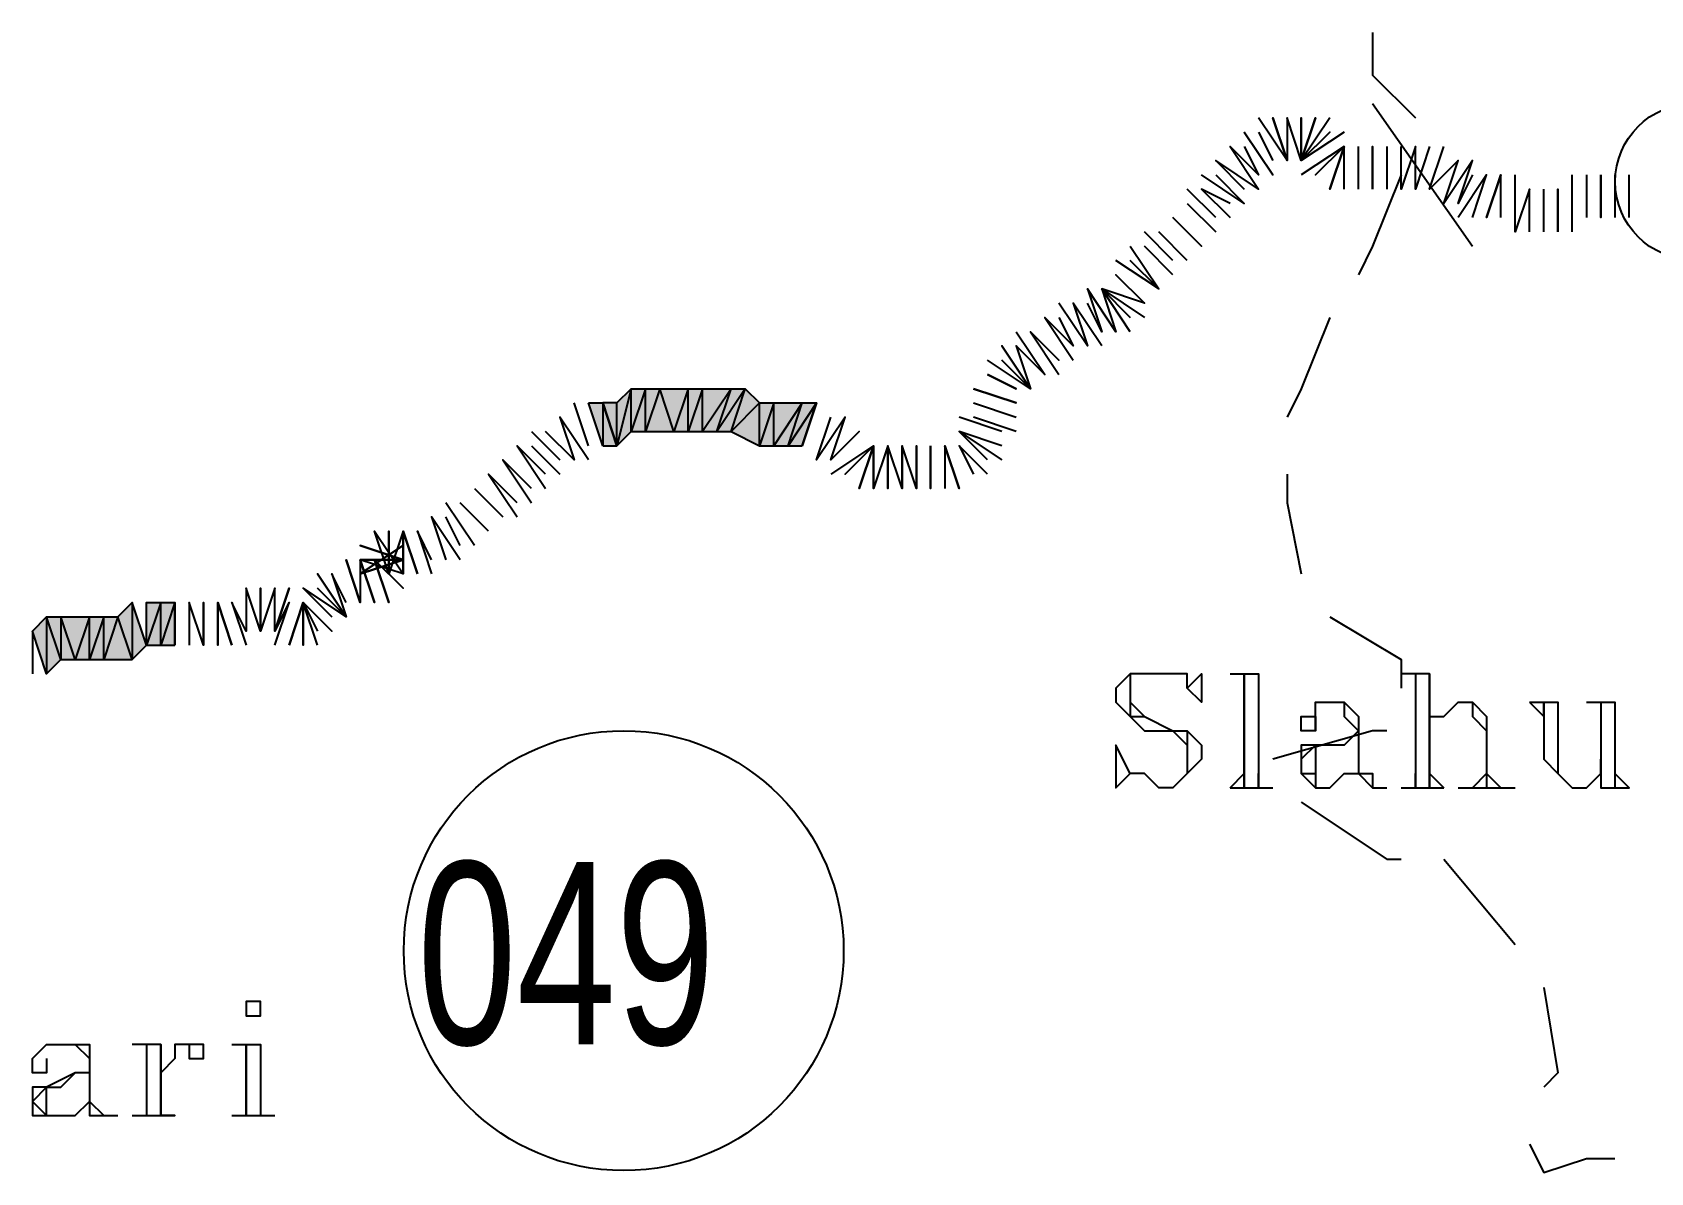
# Model space of a CAD drawing. Header units: millimetres. Extents: x 658 to 813, y 806 to 883.
# Drawn here: x 783.9363 to 784.2814, y 863.0469 to 863.2901 of the extents above; entities that cross this region are included whole.
import ezdxf

# ---------------------------------------------------------------- set-up
doc = ezdxf.new("R2010")
doc.units = ezdxf.units.MM
doc.header["$LTSCALE"] = 0.1
doc.linetypes.add('atContinuous2', pattern=[0])
for name, color, linetype in [('BATKAB', 7, 'Continuous'), ('KLEKTOR2', 7, 'Continuous'), ('LINK NAS BARU', 7, 'Continuous'), ('SYMBOL', 7, 'Continuous'), ('TEXT', 8, 'Continuous'), ('zat_Mask_solid', 7, 'Continuous')]:
    doc.layers.add(name, color=color, linetype=linetype)
doc.styles.add('Style2', font='arial.ttf', dxfattribs={"height": 0.2})

msp = doc.modelspace()

# ---------------------------------------------------------------- hatches: boundary and pattern name
at = {"layer": 'KLEKTOR2'}
h = msp.add_hatch(color=7, dxfattribs=at)
h.paths.add_polyline_path([(784.06401, 863.20499), (784.06401, 863.21411), (784.06097, 863.20195)], flags=17)
h.paths.add_polyline_path([(784.06401, 863.21411), (784.06097, 863.20195), (784.06097, 863.21107)], flags=17)
h = msp.add_hatch(color=7, dxfattribs=at)
h.paths.add_polyline_path([(784.06705, 863.20499), (784.06705, 863.21411), (784.06401, 863.20499)], flags=17)
h.paths.add_polyline_path([(784.06705, 863.21411), (784.06401, 863.20499), (784.06401, 863.21411)], flags=17)
h = msp.add_hatch(color=7, dxfattribs=at)
h.paths.add_polyline_path([(784.07313, 863.20499), (784.07009, 863.21411), (784.06705, 863.20499)])
h.paths.add_polyline_path([(784.07009, 863.21411), (784.06705, 863.20499), (784.06705, 863.21411)], flags=17)
h = msp.add_hatch(color=7, dxfattribs=at)
h.paths.add_polyline_path([(784.07617, 863.20499), (784.07617, 863.21411), (784.07313, 863.20499)], flags=17)
h.paths.add_polyline_path([(784.07617, 863.21411), (784.07313, 863.20499), (784.07009, 863.21411)])
h = msp.add_hatch(color=7, dxfattribs=at)
h.paths.add_polyline_path([(784.07921, 863.20499), (784.07921, 863.21411), (784.07617, 863.20499)], flags=17)
h.paths.add_polyline_path([(784.07921, 863.21411), (784.07617, 863.20499), (784.07617, 863.21411)], flags=17)
h = msp.add_hatch(color=7, dxfattribs=at)
h.paths.add_polyline_path([(784.08225, 863.20499), (784.08529, 863.21411), (784.07921, 863.20499)], flags=17)
h.paths.add_polyline_path([(784.08529, 863.21411), (784.07921, 863.20499), (784.07921, 863.21411)], flags=17)
h = msp.add_hatch(color=7, dxfattribs=at)
h.paths.add_polyline_path([(784.08529, 863.20499), (784.08833, 863.21411), (784.08225, 863.20499)], flags=17)
h.paths.add_polyline_path([(784.08833, 863.21411), (784.08225, 863.20499), (784.08529, 863.21411)], flags=17)
h = msp.add_hatch(color=7, dxfattribs=at)
h.paths.add_polyline_path([(784.06097, 863.20195), (784.05793, 863.21107), (784.05793, 863.20195)])
h.paths.add_polyline_path([(784.05793, 863.21107), (784.05793, 863.20195), (784.05489, 863.21107)])
h = msp.add_hatch(color=7, dxfattribs=at)
h.paths.add_polyline_path([(784.09441, 863.20195), (784.09441, 863.21107), (784.09137, 863.20195)], flags=17)
h.paths.add_polyline_path([(784.09441, 863.21107), (784.09137, 863.20195), (784.09137, 863.21107)], flags=17)
h = msp.add_hatch(color=7, dxfattribs=at)
h.paths.add_polyline_path([(784.09745, 863.20195), (784.10049, 863.21107), (784.09441, 863.20195)], flags=17)
h.paths.add_polyline_path([(784.10049, 863.21107), (784.09441, 863.20195), (784.09441, 863.21107)], flags=17)
h = msp.add_hatch(color=7, dxfattribs=at)
h.paths.add_polyline_path([(784.10049, 863.20195), (784.10353, 863.21107), (784.09745, 863.20195)], flags=17)
h.paths.add_polyline_path([(784.10353, 863.21107), (784.09745, 863.20195), (784.10049, 863.21107)], flags=17)
for points in [[(783.95761, 863.16851), (783.95761, 863.15635), (783.95457, 863.16547)], [(783.96065, 863.15939), (783.95761, 863.16851), (783.95761, 863.15635)]]:
    msp.add_hatch(color=7, dxfattribs=at).paths.add_polyline_path(points)
h = msp.add_hatch(color=7, dxfattribs=at)
h.paths.add_polyline_path([(783.96369, 863.15939), (783.96369, 863.16851), (783.96065, 863.15939)], flags=17)
h.paths.add_polyline_path([(783.96369, 863.16851), (783.96065, 863.15939), (783.96065, 863.16851)], flags=17)
h = msp.add_hatch(color=7, dxfattribs=at)
h.paths.add_polyline_path([(783.96673, 863.15939), (783.96673, 863.16851), (783.96369, 863.15939)], flags=17)
h.paths.add_polyline_path([(783.96673, 863.16851), (783.96369, 863.15939), (783.96369, 863.16851)], flags=17)
h = msp.add_hatch(color=7, dxfattribs=at)
h.paths.add_polyline_path([(783.94241, 863.16547), (783.94241, 863.15635), (783.93937, 863.16547)], flags=17)
h.paths.add_polyline_path([(783.94241, 863.15635), (783.93937, 863.16547), (783.93937, 863.15331)])
h = msp.add_hatch(color=7, dxfattribs=at)
h.paths.add_polyline_path([(783.94849, 863.15635), (783.94849, 863.16547), (783.94545, 863.15635)], flags=17)
h.paths.add_polyline_path([(783.94849, 863.16547), (783.94545, 863.15635), (783.94241, 863.16547)])
h.paths.add_polyline_path([(783.94545, 863.15635), (783.94241, 863.16547), (783.94241, 863.15635)], flags=17)
h = msp.add_hatch(color=7, dxfattribs=at)
h.paths.add_polyline_path([(783.95153, 863.15635), (783.95153, 863.16547), (783.94849, 863.15635)], flags=17)
h.paths.add_polyline_path([(783.95153, 863.16547), (783.94849, 863.15635), (783.94849, 863.16547)], flags=17)
h = msp.add_hatch(color=7, dxfattribs=at)
h.paths.add_polyline_path([(783.95761, 863.15635), (783.95457, 863.16547), (783.95153, 863.15635)])
h.paths.add_polyline_path([(783.95457, 863.16547), (783.95153, 863.15635), (783.95153, 863.16547)], flags=17)
at = {"layer": 'zat_Mask_solid'}
for points in [[(784.09137, 863.21107), (784.08529, 863.20499), (784.08833, 863.21411)], [(784.06097, 863.20195), (784.06097, 863.21107), (784.05793, 863.21107)], [(784.09137, 863.20195), (784.09137, 863.21107), (784.08529, 863.20499)], [(783.93937, 863.16547), (783.93937, 863.15331), (783.93633, 863.16243)]]:
    msp.add_hatch(color=7, dxfattribs=at).paths.add_polyline_path(points)

# ---------------------------------------------------------------- linework, layer by layer
at = {"layer": 'BATKAB', "color": 7}
for points in [[(784.22209, 863.29011), (784.22209, 863.28099), (784.23121, 863.27187)], [(784.22817, 863.25971), (784.22209, 863.24451), (784.21905, 863.23843)], [(784.21297, 863.22931), (784.20689, 863.21411), (784.20385, 863.20803)], [(784.20385, 863.19587), (784.20385, 863.18979), (784.20689, 863.17459)], [(784.21297, 863.16547), (784.22817, 863.15635), (784.22817, 863.15027)], [(784.22513, 863.14115), (784.22209, 863.14115), (784.20081, 863.13507)], [(784.20689, 863.12595), (784.22513, 863.11379), (784.22817, 863.11379)], [(784.23729, 863.11379), (784.25249, 863.09555)], [(784.25857, 863.08643), (784.26161, 863.06819), (784.25857, 863.06515)], [(784.25553, 863.05299), (784.25857, 863.04691), (784.26769, 863.04995), (784.27377, 863.04995)]]:
    msp.add_lwpolyline(points, dxfattribs=at)
at = {"layer": 'KLEKTOR2', "color": 7, "linetype": 'atContinuous2'}
for p, q in [((784.05793, 863.20195), (784.05489, 863.21107)), ((784.05489, 863.21107), (784.05793, 863.21107)), ((784.06097, 863.20195), (784.05793, 863.21107)), ((784.05793, 863.21107), (784.05793, 863.20195)), ((784.05793, 863.21107), (784.05793, 863.20195)), ((784.05793, 863.20195), (784.06097, 863.20195))]:
    msp.add_line(p, q, dxfattribs=at)
at = {"layer": 'KLEKTOR2', "color": 7}
for points in [[(784.21297, 863.27187), (784.20689, 863.26275), (784.20993, 863.27187), (784.20689, 863.26275), (784.20689, 863.27187), (784.20689, 863.26275), (784.20385, 863.27187), (784.20385, 863.26275), (784.20081, 863.27187), (784.20385, 863.26275), (784.19777, 863.27187)], [(784.19473, 863.26883), (784.20081, 863.25971), (784.19473, 863.26883)], [(784.19777, 863.26883), (784.20081, 863.26275)], [(784.21601, 863.26883), (784.20689, 863.26275), (784.21297, 863.26883), (784.20689, 863.26275), (784.21297, 863.26883)], [(784.19473, 863.26579), (784.19777, 863.25971), (784.19169, 863.26579), (784.19777, 863.25667), (784.18865, 863.26275), (784.19473, 863.25667)], [(784.21601, 863.25667), (784.21601, 863.26579), (784.21297, 863.25667), (784.21601, 863.26579), (784.20993, 863.25971), (784.21601, 863.26579), (784.20689, 863.25971)], [(784.21905, 863.25667), (784.21905, 863.26579)], [(784.22209, 863.25667), (784.22209, 863.26579), (784.22209, 863.25667)], [(784.22513, 863.26579), (784.22513, 863.25667)], [(784.23425, 863.26579), (784.23121, 863.25667), (784.23121, 863.26579), (784.22817, 863.25667), (784.22817, 863.26579)], [(784.24337, 863.25971), (784.24033, 863.25363), (784.24337, 863.26275), (784.23729, 863.25363), (784.24033, 863.26275), (784.23425, 863.25667), (784.23729, 863.26579)], [(784.18865, 863.25971), (784.19473, 863.25363), (784.18561, 863.25971)], [(784.24337, 863.25059), (784.24641, 863.25971), (784.24033, 863.25059)], [(784.24945, 863.25059), (784.24945, 863.25971), (784.24641, 863.25059), (784.24945, 863.25971)], [(784.25553, 863.24755), (784.25553, 863.25667), (784.25249, 863.24755), (784.25249, 863.25971)], [(784.26465, 863.24755), (784.26465, 863.25971)], [(784.26769, 863.25971), (784.26769, 863.25059)], [(784.27073, 863.25971), (784.27073, 863.25059), (784.27073, 863.25971)], [(784.27377, 863.25971), (784.27377, 863.25059)], [(784.27681, 863.25059), (784.27681, 863.25971)], [(784.18865, 863.25059), (784.18257, 863.25667)], [(784.18257, 863.25363), (784.18865, 863.24755)], [(784.19169, 863.25363), (784.18561, 863.25667), (784.19169, 863.25059)], [(784.25857, 863.24755), (784.25857, 863.25667)], [(784.26161, 863.24755), (784.26161, 863.25667), (784.26161, 863.24755)], [(784.17953, 863.25059), (784.18561, 863.24451), (784.17953, 863.25059)], [(784.17953, 863.24147), (784.17345, 863.24755)], [(784.18257, 863.24147), (784.17649, 863.24755)], [(784.17041, 863.24451), (784.17649, 863.23539), (784.17041, 863.24147)], [(784.17953, 863.23843), (784.17345, 863.24451)], [(784.17649, 863.23539), (784.16737, 863.24147)], [(784.16737, 863.23843), (784.17345, 863.23235), (784.16737, 863.23843), (784.17345, 863.23235), (784.16433, 863.23539), (784.17345, 863.22931)], [(784.17041, 863.22627), (784.16433, 863.23539), (784.16737, 863.22627), (784.16129, 863.23539), (784.16433, 863.22627), (784.16129, 863.23235)], [(784.17041, 863.22931), (784.16433, 863.23539), (784.17041, 863.22931)], [(784.16433, 863.22323), (784.15825, 863.23235), (784.16129, 863.22323), (784.15521, 863.23235)], [(784.14609, 863.22627), (784.15217, 863.21715), (784.14609, 863.22323), (784.15217, 863.21715)], [(784.14913, 863.22627), (784.15521, 863.22019), (784.14913, 863.22627), (784.15521, 863.21715)], [(784.15521, 863.22931), (784.15825, 863.22323), (784.15217, 863.22931), (784.15825, 863.22019)], [(784.14609, 863.22323), (784.14913, 863.21411), (784.14305, 863.22323), (784.14913, 863.21411), (784.14305, 863.22019)], [(784.14913, 863.21411), (784.14001, 863.22019)], [(784.14001, 863.21715), (784.14609, 863.21411), (784.14001, 863.21715)], [(784.06401, 863.20499), (784.06401, 863.21411), (784.06097, 863.20195), (784.06401, 863.20499)], [(784.06401, 863.21411), (784.06097, 863.20195), (784.06097, 863.21107), (784.06401, 863.21411)], [(784.06705, 863.20499), (784.06705, 863.21411), (784.06401, 863.20499), (784.06705, 863.20499)], [(784.06705, 863.21411), (784.06401, 863.20499), (784.06401, 863.21411), (784.06705, 863.21411)], [(784.07313, 863.20499), (784.07009, 863.21411), (784.06705, 863.20499), (784.07313, 863.20499)], [(784.07009, 863.21411), (784.06705, 863.20499), (784.06705, 863.21411), (784.07009, 863.21411)], [(784.07617, 863.21411), (784.07313, 863.20499), (784.07009, 863.21411), (784.07617, 863.21411)], [(784.07617, 863.20499), (784.07617, 863.21411), (784.07313, 863.20499), (784.07617, 863.20499)], [(784.07921, 863.20499), (784.07921, 863.21411), (784.07617, 863.20499), (784.07921, 863.20499)], [(784.07921, 863.21411), (784.07617, 863.20499), (784.07617, 863.21411), (784.07921, 863.21411)], [(784.08225, 863.20499), (784.08529, 863.21411), (784.07921, 863.20499), (784.08225, 863.20499)], [(784.08529, 863.21411), (784.07921, 863.20499), (784.07921, 863.21411), (784.08529, 863.21411)], [(784.08529, 863.20499), (784.08833, 863.21411), (784.08225, 863.20499), (784.08529, 863.20499)], [(784.08833, 863.21411), (784.08225, 863.20499), (784.08529, 863.21411), (784.08833, 863.21411)], [(784.09137, 863.21107), (784.08529, 863.20499), (784.08833, 863.21411), (784.09137, 863.21107)], [(784.13697, 863.21411), (784.14609, 863.21107), (784.13697, 863.21411)], [(784.05489, 863.20195), (784.05185, 863.21107)], [(784.06097, 863.20195), (784.06097, 863.21107), (784.05793, 863.21107), (784.06097, 863.20195)], [(784.09137, 863.20195), (784.09137, 863.21107), (784.08529, 863.20499), (784.09137, 863.20195)], [(784.09441, 863.20195), (784.09441, 863.21107), (784.09137, 863.20195), (784.09441, 863.20195)], [(784.09441, 863.21107), (784.09137, 863.20195), (784.09137, 863.21107), (784.09441, 863.21107)], [(784.09745, 863.20195), (784.10049, 863.21107), (784.09441, 863.20195), (784.09745, 863.20195)], [(784.10049, 863.21107), (784.09441, 863.20195), (784.09441, 863.21107), (784.10049, 863.21107)], [(784.10049, 863.20195), (784.10353, 863.21107), (784.09745, 863.20195), (784.10049, 863.20195)], [(784.10353, 863.21107), (784.09745, 863.20195), (784.10049, 863.21107), (784.10353, 863.21107)], [(784.10353, 863.21107), (784.10049, 863.20195)], [(784.13697, 863.21107), (784.14609, 863.20803)], [(784.05489, 863.19891), (784.04881, 863.20803), (784.05185, 863.19891), (784.04577, 863.20499)], [(784.10657, 863.19891), (784.10961, 863.20803), (784.10353, 863.19891), (784.10657, 863.20803)], [(784.14305, 863.20499), (784.13393, 863.20803)], [(784.14609, 863.20499), (784.13697, 863.20803)], [(784.04577, 863.19587), (784.03969, 863.20195), (784.04577, 863.19283)], [(784.04273, 863.20499), (784.04881, 863.19891)], [(784.04273, 863.20195), (784.04881, 863.19587)], [(784.10657, 863.19891), (784.11265, 863.20499), (784.10657, 863.19891), (784.11265, 863.20499)], [(784.11569, 863.20195), (784.10657, 863.19587)], [(784.11265, 863.19283), (784.11569, 863.20195), (784.11265, 863.19283), (784.11569, 863.20195), (784.10961, 863.19587), (784.11569, 863.20195), (784.10961, 863.19587)], [(784.11873, 863.20195), (784.11569, 863.19283), (784.11569, 863.20195), (784.11569, 863.19283)], [(784.12177, 863.19283), (784.11873, 863.20195), (784.11873, 863.19283), (784.11873, 863.20195), (784.11873, 863.19283)], [(784.12481, 863.19283), (784.12481, 863.20195), (784.12481, 863.19283), (784.12177, 863.20195), (784.12177, 863.19283), (784.12177, 863.20195)], [(784.12785, 863.20195), (784.12785, 863.19283), (784.12785, 863.20195)], [(784.13089, 863.20195), (784.13393, 863.19283), (784.13089, 863.20195), (784.13089, 863.19283)], [(784.14305, 863.20195), (784.13393, 863.20499), (784.14305, 863.19891)], [(784.14001, 863.19891), (784.13393, 863.20499)], [(784.14001, 863.19587), (784.13393, 863.20195), (784.13697, 863.19587)], [(784.04273, 863.19283), (784.03665, 863.19891), (784.04273, 863.18979)], [(784.03969, 863.18979), (784.03361, 863.19587), (784.03969, 863.18675)], [(784.03057, 863.19283), (784.03665, 863.18675)], [(784.03057, 863.18067), (784.02449, 863.18979)], [(784.03361, 863.18371), (784.02753, 863.18979)], [(784.02753, 863.17763), (784.02145, 863.18675), (784.02449, 863.17763)], [(784.02753, 863.18067), (784.02449, 863.18675)], [(784.01233, 863.17459), (784.00929, 863.18371), (784.01537, 863.17459)], [(784.01537, 863.18371), (784.01537, 863.17459), (784.01537, 863.18371), (784.01233, 863.17459), (784.01233, 863.18371), (784.01233, 863.17459), (784.01233, 863.18371)], [(784.01841, 863.17459), (784.01537, 863.18371), (784.01841, 863.17459)], [(784.02145, 863.17763), (784.01841, 863.18371), (784.02145, 863.17459)], [(784.01537, 863.17763), (784.00625, 863.18067), (784.01537, 863.17763), (784.00625, 863.17763), (784.01537, 863.17763)], [(784.01537, 863.18067), (784.00625, 863.17459), (784.01537, 863.17763), (784.00625, 863.17459), (784.01537, 863.17763), (784.00625, 863.17459)], [(784.00321, 863.16851), (784.00017, 863.17459), (784.00321, 863.16547), (783.99713, 863.17459), (784.00321, 863.16547), (783.99713, 863.17155)], [(784.00625, 863.17763), (784.00929, 863.16851), (784.00625, 863.17763), (784.00625, 863.16851), (784.00321, 863.17763), (784.00625, 863.16851)], [(784.01537, 863.17459), (784.00625, 863.17763)], [(784.00929, 863.17763), (784.01537, 863.17155), (784.00929, 863.17763), (784.01233, 863.16851), (784.00929, 863.17763)], [(783.98801, 863.16243), (783.99105, 863.17155), (783.98801, 863.16243), (783.98801, 863.17155), (783.98497, 863.16243), (783.98497, 863.17155), (783.98497, 863.16243), (783.98193, 863.17155), (783.98193, 863.16243), (783.97889, 863.16851), (783.98193, 863.15939)], [(783.99409, 863.17155), (784.00321, 863.16547), (783.99409, 863.17155), (784.00017, 863.16547)], [(783.95761, 863.16851), (783.95761, 863.15635), (783.95457, 863.16547), (783.95761, 863.16851)], [(783.96065, 863.15939), (783.95761, 863.16851), (783.95761, 863.15635), (783.96065, 863.15939)], [(783.96369, 863.15939), (783.96369, 863.16851), (783.96065, 863.15939), (783.96369, 863.15939)], [(783.96369, 863.16851), (783.96065, 863.15939), (783.96065, 863.16851), (783.96369, 863.16851)], [(783.96673, 863.15939), (783.96673, 863.16851), (783.96369, 863.15939), (783.96673, 863.15939)], [(783.96673, 863.16851), (783.96369, 863.15939), (783.96369, 863.16851), (783.96673, 863.16851)], [(783.96673, 863.16851), (783.96673, 863.15939)], [(783.97281, 863.15939), (783.97281, 863.16851), (783.97281, 863.15939), (783.96977, 863.16851), (783.96977, 863.15939)], [(783.97889, 863.15939), (783.97585, 863.16851), (783.97889, 863.15939)], [(783.97585, 863.15939), (783.97585, 863.16851), (783.97585, 863.15939), (783.97585, 863.16851)], [(783.98801, 863.15939), (783.99105, 863.16851), (783.98801, 863.16243), (783.99105, 863.16851)], [(783.99105, 863.15939), (783.99409, 863.16851), (783.99105, 863.15939)], [(784.00017, 863.16243), (783.99409, 863.16851), (784.00017, 863.16243), (783.99409, 863.16851), (783.99713, 863.16243)], [(783.99713, 863.15939), (783.99409, 863.16851), (783.99409, 863.15939), (783.99409, 863.16851), (783.99409, 863.15939)], [(783.93937, 863.16547), (783.93937, 863.15331), (783.93633, 863.16243), (783.93937, 863.16547)], [(783.94241, 863.16547), (783.94241, 863.15635), (783.93937, 863.16547), (783.94241, 863.16547)], [(783.94241, 863.15635), (783.93937, 863.16547), (783.93937, 863.15331), (783.94241, 863.15635)], [(783.94849, 863.16547), (783.94545, 863.15635), (783.94241, 863.16547), (783.94849, 863.16547)], [(783.94545, 863.15635), (783.94241, 863.16547), (783.94241, 863.15635), (783.94545, 863.15635)], [(783.94849, 863.15635), (783.94849, 863.16547), (783.94545, 863.15635), (783.94849, 863.15635)], [(783.95153, 863.15635), (783.95153, 863.16547), (783.94849, 863.15635), (783.95153, 863.15635)], [(783.95153, 863.16547), (783.94849, 863.15635), (783.94849, 863.16547), (783.95153, 863.16547)], [(783.95761, 863.15635), (783.95457, 863.16547), (783.95153, 863.15635), (783.95761, 863.15635)], [(783.95457, 863.16547), (783.95153, 863.15635), (783.95153, 863.16547), (783.95457, 863.16547)], [(783.93633, 863.16243), (783.93633, 863.15331)]]:
    msp.add_lwpolyline(points, dxfattribs=at)
at = {"layer": 'LINK NAS BARU', "color": 7, "linetype": 'atContinuous2'}
msp.add_circle((784.06241, 863.09425), 0.0469, dxfattribs=at)
at = {"layer": 'SYMBOL', "color": 7, "linetype": 'atContinuous2'}
msp.add_circle((784.29046, 863.25827), 0.01664, dxfattribs=at)
at = {"layer": 'TEXT', "color": 7}
for points in [[(784.22209, 863.27491), (784.24337, 863.24451)], [(784.18257, 863.15027), (784.18561, 863.15331), (784.18561, 863.14723), (784.18257, 863.15027), (784.18257, 863.15331), (784.17649, 863.15331), (784.17345, 863.15331), (784.17041, 863.15331), (784.16737, 863.15027), (784.16737, 863.14723), (784.17041, 863.14419), (784.17345, 863.14115), (784.17953, 863.14115), (784.18257, 863.13811), (784.18257, 863.13203)], [(784.17041, 863.15331), (784.17041, 863.15027), (784.17041, 863.14723), (784.17345, 863.14419), (784.17953, 863.14115), (784.18257, 863.14115), (784.18561, 863.13811), (784.18561, 863.13507), (784.18257, 863.13203), (784.17953, 863.12899), (784.17649, 863.12899), (784.17345, 863.13203), (784.17041, 863.13203), (784.16737, 863.13811), (784.16737, 863.12899), (784.17041, 863.13203)], [(784.19169, 863.15331), (784.19777, 863.15331), (784.19777, 863.12899)], [(784.19169, 863.15331), (784.19473, 863.15331)], [(784.19473, 863.12899), (784.19473, 863.15331), (784.19473, 863.13203)], [(784.23425, 863.13203), (784.23425, 863.15331), (784.22817, 863.15331)], [(784.23121, 863.15331), (784.23121, 863.12899)], [(784.23425, 863.15331), (784.23425, 863.12899)], [(784.17041, 863.14723), (784.17041, 863.14419), (784.17345, 863.14419), (784.17953, 863.14115), (784.18257, 863.14115), (784.18257, 863.13811)], [(784.20993, 863.14115), (784.20993, 863.14419), (784.20993, 863.14115), (784.20689, 863.14115), (784.20689, 863.14419), (784.20993, 863.14419), (784.20993, 863.14723), (784.21601, 863.14723), (784.21905, 863.14419), (784.21905, 863.14115), (784.21905, 863.13203), (784.22209, 863.13203), (784.22209, 863.12899)], [(784.21601, 863.14723), (784.21601, 863.14419), (784.21905, 863.14115), (784.21905, 863.13203), (784.22209, 863.12899), (784.22513, 863.12899)], [(784.23425, 863.14115), (784.23425, 863.14419), (784.23729, 863.14419), (784.24033, 863.14723), (784.24337, 863.14723), (784.24641, 863.14419), (784.24641, 863.14115), (784.24641, 863.12899)], [(784.24337, 863.14723), (784.24337, 863.14419), (784.24641, 863.14115), (784.24641, 863.12899)], [(784.25553, 863.14723), (784.26161, 863.14723), (784.26161, 863.13507), (784.26161, 863.13203), (784.26465, 863.12899)], [(784.25553, 863.14723), (784.25857, 863.14419), (784.25857, 863.14723)], [(784.25857, 863.14723), (784.25857, 863.13507), (784.26161, 863.13203), (784.26465, 863.12899), (784.26769, 863.12899), (784.27073, 863.13203), (784.27073, 863.13507)], [(784.26769, 863.14723), (784.27377, 863.14723), (784.27377, 863.12899)], [(784.27073, 863.14723), (784.27073, 863.12899), (784.27681, 863.12899)], [(784.21905, 863.14419), (784.21905, 863.14115), (784.21905, 863.13203)], [(784.24641, 863.14419), (784.24641, 863.14115), (784.24641, 863.13203)], [(784.26161, 863.14419), (784.26161, 863.13507), (784.26161, 863.13203)], [(784.27377, 863.14419), (784.27377, 863.13203)], [(784.21905, 863.14115), (784.21601, 863.13811), (784.20993, 863.13811), (784.20689, 863.13811), (784.20689, 863.13507), (784.20689, 863.13203), (784.20993, 863.12899), (784.21297, 863.12899), (784.21601, 863.13203), (784.21905, 863.13203)], [(784.20993, 863.13811), (784.20689, 863.13507), (784.20689, 863.13203), (784.20993, 863.13203)], [(784.21601, 863.13811), (784.21297, 863.13811), (784.20993, 863.13811), (784.20993, 863.13507), (784.20993, 863.13203), (784.20993, 863.12899)], [(784.19169, 863.12899), (784.19473, 863.13203), (784.19473, 863.12899)], [(784.19777, 863.13203), (784.19777, 863.12899), (784.19777, 863.13203)], [(784.23121, 863.13203), (784.23121, 863.12899), (784.23121, 863.13203)], [(784.23425, 863.12899), (784.23425, 863.13203), (784.23729, 863.12899)], [(784.24641, 863.13203), (784.24337, 863.12899), (784.24641, 863.13203), (784.24945, 863.12899), (784.24641, 863.13203)], [(784.27377, 863.13203), (784.27681, 863.12899), (784.27377, 863.13203)], [(784.19169, 863.12899), (784.20081, 863.12899)], [(784.22817, 863.12899), (784.23729, 863.12899)], [(784.24033, 863.12899), (784.25249, 863.12899)], [(783.98193, 863.08339), (783.98193, 863.08035), (783.98497, 863.08035), (783.98497, 863.08339), (783.98193, 863.08339), (783.98193, 863.08035), (783.98497, 863.08035)], [(783.93937, 863.07123), (783.93937, 863.06819), (783.93633, 863.06819), (783.93633, 863.07123), (783.93937, 863.07427), (783.94545, 863.07427), (783.94849, 863.07427), (783.94849, 863.07123), (783.94849, 863.06819), (783.94849, 863.06211), (783.95153, 863.05907)], [(783.94545, 863.07427), (783.94849, 863.07123), (783.94849, 863.06211), (783.94849, 863.05907), (783.95153, 863.05907), (783.95457, 863.05907)], [(783.96369, 863.07427), (783.96369, 863.05907), (783.96369, 863.07427), (783.95761, 863.07427)], [(783.96065, 863.07427), (783.96065, 863.05907)], [(783.96065, 863.07427), (783.96065, 863.07123)], [(783.97281, 863.07123), (783.97281, 863.07427), (783.96977, 863.07427), (783.96977, 863.07123), (783.97281, 863.07123), (783.97281, 863.07427), (783.96977, 863.07427), (783.96673, 863.07427), (783.96673, 863.07123), (783.96369, 863.06819)], [(783.97889, 863.07427), (783.98497, 863.07427), (783.98497, 863.05907)], [(783.97889, 863.07427), (783.98193, 863.07427), (783.98193, 863.07123)], [(783.98193, 863.07427), (783.98193, 863.05907), (783.98193, 863.07427)], [(783.94849, 863.07123), (783.94849, 863.06819), (783.94849, 863.06211), (783.94849, 863.05907)], [(783.94849, 863.06819), (783.94545, 863.06819), (783.93937, 863.06515), (783.93633, 863.06515), (783.93633, 863.06211), (783.93633, 863.05907), (783.93937, 863.05907), (783.94545, 863.05907), (783.94849, 863.06211)], [(783.93937, 863.06515), (783.93633, 863.06211), (783.93937, 863.05907), (783.93937, 863.06211), (783.93937, 863.06515), (783.94241, 863.06515), (783.94545, 863.06819)], [(783.95761, 863.05907), (783.96673, 863.05907)], [(783.96369, 863.05907), (783.96673, 863.05907), (783.96369, 863.05907)], [(783.97889, 863.05907), (783.98801, 863.05907)], [(783.97889, 863.05907), (783.98193, 863.05907)]]:
    msp.add_lwpolyline(points, dxfattribs=at)

# ---------------------------------------------------------------- texts
at = {"layer": 'LINK NAS BARU', "color": 7, "style": 'Style2', "width": 0.7}
msp.add_text('049', height=0.038913, rotation=0.0006, dxfattribs=at).set_placement((784.01841, 863.07427))

doc.saveas('drawing.dxf')
